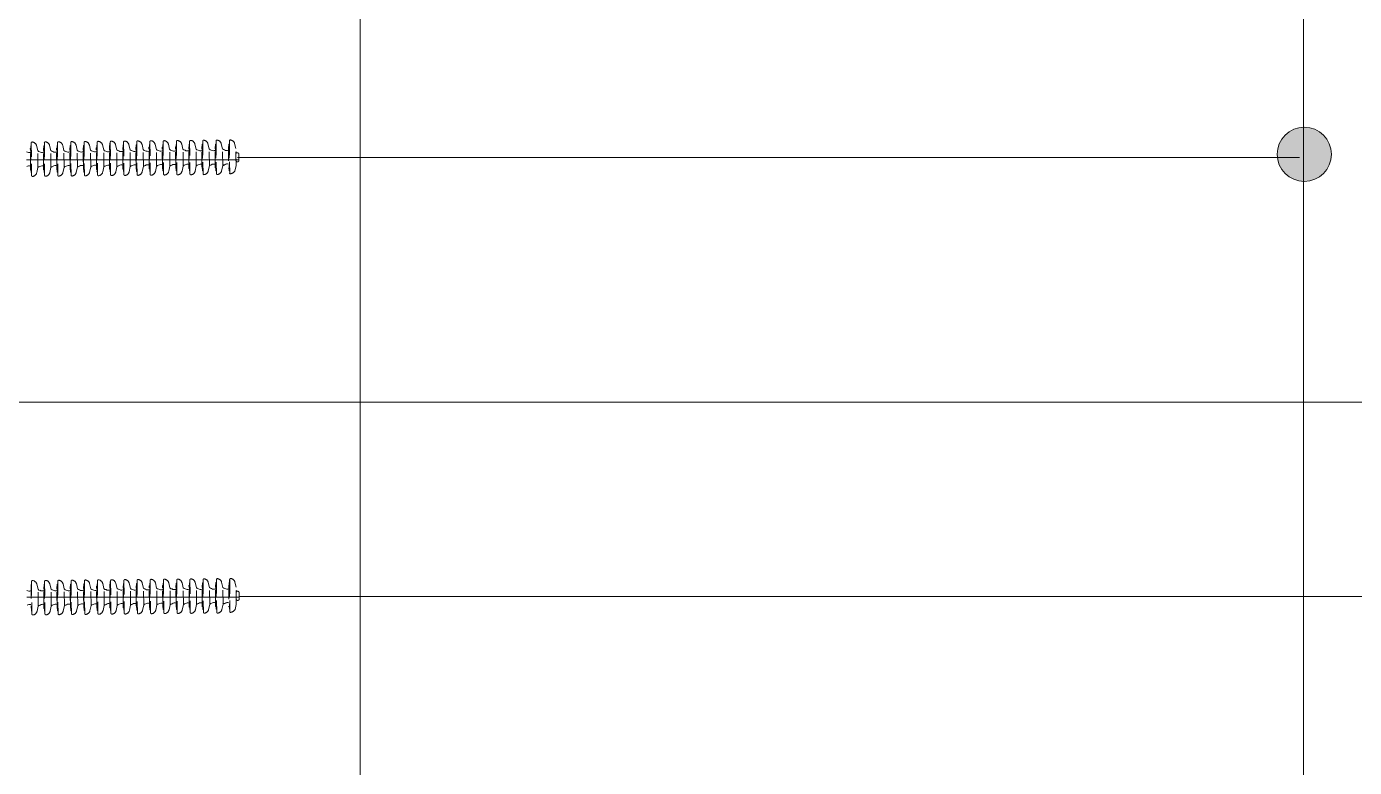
# Model space of a CAD drawing. Header units: inches. Extents: x 3989 to 4711, y 2881 to 3348.
# Drawn here: x 4536.28 to 4583.68, y 3085.01 to 3111.44 of the extents above; entities that cross this region are included whole.
import ezdxf

# ---------------------------------------------------------------- set-up
doc = ezdxf.new("R2010")
doc.units = ezdxf.units.IN
doc.header["$MEASUREMENT"] = 0
doc.linetypes.add('DASHED', pattern=[0.75, 0.5, -0.25])
doc.layers.add('COTAS', color=4, linetype='Continuous')
doc.layers.add('medidas', color=3, linetype='Continuous')

# ---------------------------------------------------------------- blocks, each defined once
blk = doc.blocks.new('*U13')
at = {"color": 0, "linetype": 'DASHED', "lineweight": 0}
for p, q in [((-210.155, -106.645), (-210.149, -106.033)), ((-210.105, -105.854), (-210.149, -106.033)), ((-209.917, -105.758), (-209.929, -106.918)), ((-209.918, -105.764), (-209.929, -106.924)), ((-209.901, -105.876), (-209.911, -106.813)), ((-209.885, -105.964), (-209.893, -106.725)), ((-209.68, -106.643), (-209.674, -106.038)), ((-209.63, -105.859), (-209.674, -106.038)), ((-209.442, -105.763), (-209.454, -106.923)), ((-209.435, -105.866), (-209.443, -105.865)), ((-209.426, -105.874), (-209.436, -106.811)), ((-209.418, -105.954), (-209.427, -105.954)), ((-209.417, -106.639), (-209.41, -106.034)), ((-209.205, -106.647), (-209.199, -106.042)), ((-209.155, -105.863), (-209.199, -106.042)), ((-208.967, -105.767), (-208.979, -106.927)), ((-208.96, -105.87), (-208.968, -105.87)), ((-208.951, -105.879), (-208.961, -106.816)), ((-208.943, -105.958), (-208.952, -105.958)), ((-208.941, -106.643), (-208.935, -106.038)), ((-208.736, -106.652), (-208.73, -106.047)), ((-208.687, -105.868), (-208.73, -106.047)), ((-208.499, -105.772), (-208.511, -106.932)), ((-208.491, -105.875), (-208.5, -105.875)), ((-208.483, -105.884), (-208.492, -106.821)), ((-208.475, -105.963), (-208.484, -105.963)), ((-208.473, -106.648), (-208.467, -106.043)), ((-208.268, -106.657), (-208.262, -106.052)), ((-208.218, -105.873), (-208.262, -106.052)), ((-208.031, -105.777), (-208.042, -106.937)), ((-208.023, -105.88), (-208.032, -105.88)), ((-208.015, -105.889), (-208.024, -106.826)), ((-208.007, -105.968), (-208.015, -105.968)), ((-208.005, -106.653), (-207.999, -106.048)), ((-207.793, -106.662), (-207.787, -106.057)), ((-207.743, -105.878), (-207.787, -106.057)), ((-207.556, -105.782), (-207.567, -106.942)), ((-207.548, -105.885), (-207.557, -105.885)), ((-207.539, -105.893), (-207.549, -106.83)), ((-207.532, -105.973), (-207.54, -105.973)), ((-207.53, -106.658), (-207.524, -106.053)), ((-207.318, -106.666), (-207.312, -106.061)), ((-207.268, -105.882), (-207.312, -106.061)), ((-207.08, -105.786), (-207.092, -106.946)), ((-207.073, -105.889), (-207.081, -105.889)), ((-207.064, -105.898), (-207.074, -106.835)), ((-207.056, -105.978), (-207.065, -105.977)), ((-207.055, -106.662), (-207.049, -106.057)), ((-206.85, -106.672), (-206.844, -106.066)), ((-206.8, -105.888), (-206.844, -106.066)), ((-206.612, -105.791), (-206.624, -106.951)), ((-206.605, -105.894), (-206.613, -105.894)), ((-206.596, -105.903), (-206.605, -106.84)), ((-206.588, -105.983), (-206.597, -105.983)), ((-206.586, -106.668), (-206.58, -106.062)), ((-206.381, -106.676), (-206.375, -106.071)), ((-206.332, -105.892), (-206.375, -106.071)), ((-206.144, -105.796), (-206.156, -106.956)), ((-206.144, -105.796), (-206.156, -106.956)), ((-206.136, -105.899), (-206.145, -105.899)), ((-206.128, -105.908), (-206.137, -106.845)), ((-206.128, -105.908), (-206.137, -106.845)), ((-206.118, -106.672), (-206.112, -106.067)), ((-205.906, -106.681), (-205.9, -106.076)), ((-205.857, -105.897), (-205.9, -106.076)), ((-205.669, -105.801), (-205.681, -106.96)), ((-205.669, -105.801), (-205.681, -106.96)), ((-205.66, -105.832), (-205.669, -105.832)), ((-205.653, -105.912), (-205.662, -106.849)), ((-205.652, -105.841), (-205.661, -106.778)), ((-205.643, -106.677), (-205.637, -106.072)), ((-205.438, -106.686), (-205.432, -106.081)), ((-205.388, -105.902), (-205.432, -106.081)), ((-205.2, -105.806), (-205.212, -106.966)), ((-205.193, -105.909), (-205.202, -105.908)), ((-205.184, -105.917), (-205.194, -106.854)), ((-205.177, -105.997), (-205.185, -105.997)), ((-205.175, -106.682), (-205.169, -106.077)), ((-204.97, -106.691), (-204.964, -106.086)), ((-204.92, -105.907), (-204.964, -106.086)), ((-204.732, -105.81), (-204.744, -106.97)), ((-204.725, -105.913), (-204.733, -105.913)), ((-204.716, -105.922), (-204.726, -106.859)), ((-204.708, -106.002), (-204.717, -106.002)), ((-204.707, -106.687), (-204.7, -106.082)), ((-204.495, -106.695), (-204.489, -106.09)), ((-204.445, -105.911), (-204.489, -106.09)), ((-204.257, -105.815), (-204.269, -106.975)), ((-204.249, -105.918), (-204.258, -105.918)), ((-204.241, -105.927), (-204.25, -106.864)), ((-204.233, -106.006), (-204.242, -106.006)), ((-204.231, -106.691), (-204.225, -106.086)), ((-204.019, -106.7), (-204.013, -106.095)), ((-203.97, -105.916), (-204.013, -106.095)), ((-203.782, -105.82), (-203.794, -106.98)), ((-203.774, -105.923), (-203.783, -105.923)), ((-203.766, -105.931), (-203.775, -106.868)), ((-203.758, -106.011), (-203.767, -106.011)), ((-203.756, -106.696), (-203.75, -106.091)), ((-203.551, -106.705), (-203.545, -106.1)), ((-203.501, -105.921), (-203.545, -106.1)), ((-203.314, -105.825), (-203.325, -106.985)), ((-203.306, -105.928), (-203.315, -105.928)), ((-203.298, -105.936), (-203.307, -106.873)), ((-203.29, -106.016), (-203.298, -106.016)), ((-203.288, -106.701), (-203.282, -106.096)), ((-203.083, -106.71), (-203.077, -106.105)), ((-203.033, -105.926), (-203.077, -106.105)), ((-202.845, -105.83), (-202.857, -106.989)), ((-202.838, -105.932), (-202.846, -105.932)), ((-202.829, -105.941), (-202.839, -106.878)), ((-202.821, -106.021), (-202.83, -106.021)), ((-202.82, -106.706), (-202.814, -106.101)), ((-210.254, -106.236), (-210.257, -106.459)), ((-210.151, -106.237), (-210.153, -106.46)), ((-209.888, -106.233), (-209.89, -106.457)), ((-209.412, -106.231), (-209.415, -106.455)), ((-208.937, -106.236), (-208.94, -106.459)), ((-208.469, -106.241), (-208.471, -106.464)), ((-208.001, -106.245), (-208.003, -106.469)), ((-207.526, -106.25), (-207.528, -106.474)), ((-207.051, -106.255), (-207.053, -106.478)), ((-206.582, -106.26), (-206.585, -106.483)), ((-206.114, -106.265), (-206.116, -106.488)), ((-205.639, -106.269), (-205.641, -106.493)), ((-205.171, -106.274), (-205.173, -106.498)), ((-204.702, -106.279), (-204.705, -106.503)), ((-204.227, -106.284), (-204.23, -106.507)), ((-203.752, -106.288), (-203.754, -106.512)), ((-203.284, -106.293), (-203.286, -106.517)), ((-202.816, -106.298), (-202.818, -106.522)), ((-210.115, -106.824), (-210.155, -106.645)), ((-209.92, -106.822), (-209.928, -106.822)), ((-209.901, -106.734), (-209.91, -106.734)), ((-209.64, -106.823), (-209.68, -106.643)), ((-209.444, -106.82), (-209.453, -106.82)), ((-209.426, -106.732), (-209.435, -106.732)), ((-209.165, -106.827), (-209.205, -106.647)), ((-208.969, -106.824), (-208.978, -106.824)), ((-208.951, -106.736), (-208.96, -106.736)), ((-208.696, -106.832), (-208.736, -106.652)), ((-208.501, -106.829), (-208.51, -106.829)), ((-208.483, -106.741), (-208.491, -106.741)), ((-208.228, -106.837), (-208.268, -106.657)), ((-208.033, -106.834), (-208.041, -106.834)), ((-208.015, -106.746), (-208.023, -106.746)), ((-207.753, -106.842), (-207.793, -106.662)), ((-207.558, -106.839), (-207.566, -106.839)), ((-207.539, -106.751), (-207.548, -106.751)), ((-207.278, -106.846), (-207.318, -106.666)), ((-207.082, -106.843), (-207.091, -106.843)), ((-207.064, -106.755), (-207.073, -106.755)), ((-206.81, -106.851), (-206.85, -106.672)), ((-206.614, -106.849), (-206.623, -106.848)), ((-206.596, -106.761), (-206.605, -106.76)), ((-206.341, -106.856), (-206.381, -106.676)), ((-206.146, -106.853), (-206.155, -106.853)), ((-206.128, -106.765), (-206.136, -106.765)), ((-205.866, -106.86), (-205.906, -106.681)), ((-205.671, -106.858), (-205.679, -106.858)), ((-205.653, -106.77), (-205.661, -106.77)), ((-205.398, -106.866), (-205.438, -106.686)), ((-205.203, -106.863), (-205.211, -106.863)), ((-205.184, -106.775), (-205.193, -106.775)), ((-204.93, -106.87), (-204.97, -106.691)), ((-204.734, -106.868), (-204.743, -106.868)), ((-204.716, -106.78), (-204.725, -106.78)), ((-204.455, -106.875), (-204.495, -106.695)), ((-204.259, -106.872), (-204.268, -106.872)), ((-204.241, -106.784), (-204.25, -106.784)), ((-203.979, -106.88), (-204.019, -106.7)), ((-203.784, -106.877), (-203.793, -106.877)), ((-203.766, -106.789), (-203.774, -106.789)), ((-203.511, -106.885), (-203.551, -106.705)), ((-203.316, -106.882), (-203.324, -106.882)), ((-203.298, -106.794), (-203.306, -106.794)), ((-203.043, -106.889), (-203.083, -106.71)), ((-202.848, -106.887), (-202.856, -106.887)), ((-202.829, -106.799), (-202.838, -106.799)), ((-210.166, -122.291), (-210.16, -121.679)), ((-210.116, -121.5), (-210.16, -121.679)), ((-209.928, -121.404), (-209.94, -122.564)), ((-209.929, -121.411), (-209.94, -122.571)), ((-209.912, -121.522), (-209.922, -122.459)), ((-209.896, -121.611), (-209.904, -122.371)), ((-209.691, -122.289), (-209.685, -121.684)), ((-209.641, -121.505), (-209.685, -121.684)), ((-209.453, -121.409), (-209.465, -122.569)), ((-209.446, -121.512), (-209.454, -121.512)), ((-209.437, -121.521), (-209.447, -122.458)), ((-209.429, -121.6), (-209.438, -121.6)), ((-209.428, -122.285), (-209.421, -121.68)), ((-209.216, -122.294), (-209.21, -121.689)), ((-209.166, -121.51), (-209.21, -121.689)), ((-208.978, -121.414), (-208.99, -122.573)), ((-208.971, -121.516), (-208.979, -121.516)), ((-208.962, -121.525), (-208.972, -122.462)), ((-208.954, -121.605), (-208.963, -121.605)), ((-208.952, -122.29), (-208.946, -121.685)), ((-208.747, -122.299), (-208.741, -121.694)), ((-208.698, -121.515), (-208.741, -121.694)), ((-208.51, -121.419), (-208.522, -122.578)), ((-208.502, -121.521), (-208.511, -121.521)), ((-208.494, -121.53), (-208.503, -122.467)), ((-208.486, -121.61), (-208.495, -121.61)), ((-208.484, -122.295), (-208.478, -121.69)), ((-208.279, -122.304), (-208.273, -121.698)), ((-208.229, -121.52), (-208.273, -121.698)), ((-208.042, -121.423), (-208.053, -122.583)), ((-208.034, -121.526), (-208.043, -121.526)), ((-208.025, -121.535), (-208.035, -122.472)), ((-208.018, -121.615), (-208.026, -121.615)), ((-208.016, -122.3), (-208.01, -121.694)), ((-207.804, -122.308), (-207.798, -121.703)), ((-207.754, -121.524), (-207.798, -121.703)), ((-207.567, -121.428), (-207.578, -122.588)), ((-207.559, -121.531), (-207.568, -121.531)), ((-207.55, -121.54), (-207.56, -122.477)), ((-207.543, -121.619), (-207.551, -121.619)), ((-207.541, -122.304), (-207.535, -121.699)), ((-207.329, -122.313), (-207.323, -121.708)), ((-207.279, -121.529), (-207.323, -121.708)), ((-207.091, -121.433), (-207.103, -122.593)), ((-207.084, -121.536), (-207.092, -121.535)), ((-207.075, -121.544), (-207.085, -122.481)), ((-207.067, -121.624), (-207.076, -121.624)), ((-207.066, -122.309), (-207.06, -121.704)), ((-206.861, -122.318), (-206.855, -121.713)), ((-206.811, -121.534), (-206.855, -121.713)), ((-206.623, -121.438), (-206.635, -122.598)), ((-206.616, -121.541), (-206.624, -121.541)), ((-206.607, -121.549), (-206.616, -122.486)), ((-206.599, -121.629), (-206.608, -121.629)), ((-206.597, -122.314), (-206.591, -121.709)), ((-206.392, -122.323), (-206.386, -121.718)), ((-206.343, -121.539), (-206.386, -121.718)), ((-206.155, -121.442), (-206.167, -122.602)), ((-206.155, -121.442), (-206.167, -122.602)), ((-206.147, -121.545), (-206.156, -121.545)), ((-206.139, -121.554), (-206.148, -122.491)), ((-206.139, -121.554), (-206.148, -122.491)), ((-206.129, -122.319), (-206.123, -121.714)), ((-205.917, -122.327), (-205.911, -121.722)), ((-205.867, -121.543), (-205.911, -121.722)), ((-205.68, -121.447), (-205.691, -122.607)), ((-205.68, -121.447), (-205.691, -122.607)), ((-205.671, -121.479), (-205.68, -121.479)), ((-205.664, -121.559), (-205.673, -122.496)), ((-205.663, -121.487), (-205.672, -122.424)), ((-205.654, -122.323), (-205.648, -121.718)), ((-205.449, -122.332), (-205.443, -121.727)), ((-205.399, -121.548), (-205.443, -121.727)), ((-205.211, -121.452), (-205.223, -122.612)), ((-205.204, -121.555), (-205.213, -121.555)), ((-205.195, -121.564), (-205.205, -122.501)), ((-205.187, -121.643), (-205.196, -121.643)), ((-205.186, -122.328), (-205.18, -121.723)), ((-204.981, -122.337), (-204.975, -121.732)), ((-204.931, -121.553), (-204.975, -121.732)), ((-204.743, -121.457), (-204.755, -122.617)), ((-204.736, -121.56), (-204.744, -121.56)), ((-204.727, -121.568), (-204.737, -122.505)), ((-204.719, -121.648), (-204.728, -121.648)), ((-204.718, -122.333), (-204.711, -121.728)), ((-204.506, -122.342), (-204.499, -121.737)), ((-204.456, -121.558), (-204.499, -121.737)), ((-204.268, -121.462), (-204.28, -122.622)), ((-204.26, -121.565), (-204.269, -121.564)), ((-204.252, -121.573), (-204.261, -122.51)), ((-204.244, -121.653), (-204.253, -121.653)), ((-204.242, -122.338), (-204.236, -121.733)), ((-204.03, -122.346), (-204.024, -121.741)), ((-203.981, -121.562), (-204.024, -121.741)), ((-203.793, -121.466), (-203.805, -122.626)), ((-203.785, -121.569), (-203.794, -121.569)), ((-203.777, -121.578), (-203.786, -122.515)), ((-203.769, -121.657), (-203.778, -121.657)), ((-203.767, -122.342), (-203.761, -121.737)), ((-203.562, -122.351), (-203.556, -121.746)), ((-203.512, -121.567), (-203.556, -121.746)), ((-203.325, -121.471), (-203.336, -122.631)), ((-203.317, -121.574), (-203.326, -121.574)), ((-203.309, -121.583), (-203.318, -122.52)), ((-203.301, -121.662), (-203.309, -121.662)), ((-203.299, -122.347), (-203.293, -121.742)), ((-203.094, -122.356), (-203.088, -121.751)), ((-203.044, -121.572), (-203.088, -121.751)), ((-202.856, -121.476), (-202.868, -122.636)), ((-202.849, -121.579), (-202.857, -121.579)), ((-202.84, -121.588), (-202.85, -122.525)), ((-210.265, -121.882), (-210.268, -122.106)), ((-210.162, -121.883), (-210.164, -122.107)), ((-209.899, -121.879), (-209.901, -122.103)), ((-209.423, -121.878), (-209.426, -122.101)), ((-208.948, -121.882), (-208.951, -122.106)), ((-208.48, -121.887), (-208.482, -122.111)), ((-208.012, -121.892), (-208.014, -122.115)), ((-207.537, -121.897), (-207.539, -122.12)), ((-207.062, -121.901), (-207.064, -122.125)), ((-206.593, -121.906), (-206.596, -122.13)), ((-206.125, -121.911), (-206.127, -122.135)), ((-205.65, -121.915), (-205.652, -122.139)), ((-205.182, -121.921), (-205.184, -122.144)), ((-204.713, -121.925), (-204.716, -122.149)), ((-204.238, -121.93), (-204.241, -122.154)), ((-203.763, -121.935), (-203.765, -122.158)), ((-203.295, -121.94), (-203.297, -122.163)), ((-210.126, -122.471), (-210.166, -122.291)), ((-209.931, -122.468), (-209.939, -122.468)), ((-209.912, -122.38), (-209.921, -122.38)), ((-209.651, -122.469), (-209.691, -122.289)), ((-209.455, -122.466), (-209.464, -122.466)), ((-209.437, -122.378), (-209.446, -122.378)), ((-209.176, -122.473), (-209.216, -122.294)), ((-208.98, -122.471), (-208.989, -122.471)), ((-208.962, -122.383), (-208.971, -122.383)), ((-208.707, -122.479), (-208.747, -122.299)), ((-208.512, -122.476), (-208.521, -122.476)), ((-208.494, -122.388), (-208.502, -122.388)), ((-208.239, -122.483), (-208.279, -122.304)), ((-208.044, -122.481), (-208.052, -122.48)), ((-208.026, -122.393), (-208.034, -122.392)), ((-207.764, -122.488), (-207.804, -122.308)), ((-207.569, -122.485), (-207.577, -122.485)), ((-207.55, -122.397), (-207.559, -122.397)), ((-207.289, -122.493), (-207.329, -122.313)), ((-207.093, -122.49), (-207.102, -122.49)), ((-207.075, -122.402), (-207.084, -122.402)), ((-206.821, -122.498), (-206.861, -122.318)), ((-206.625, -122.495), (-206.634, -122.495)), ((-206.607, -122.407), (-206.616, -122.407)), ((-206.352, -122.502), (-206.392, -122.323)), ((-206.157, -122.5), (-206.166, -122.5)), ((-206.139, -122.412), (-206.147, -122.412)), ((-205.877, -122.507), (-205.917, -122.327)), ((-205.682, -122.504), (-205.69, -122.504)), ((-205.664, -122.416), (-205.672, -122.416)), ((-205.409, -122.512), (-205.449, -122.332)), ((-205.214, -122.509), (-205.222, -122.509)), ((-205.195, -122.421), (-205.204, -122.421)), ((-204.941, -122.517), (-204.981, -122.337)), ((-204.745, -122.514), (-204.754, -122.514)), ((-204.727, -122.426), (-204.736, -122.426)), ((-204.466, -122.522), (-204.506, -122.342)), ((-204.27, -122.519), (-204.279, -122.519)), ((-204.252, -122.431), (-204.261, -122.431)), ((-203.99, -122.526), (-204.03, -122.346)), ((-203.795, -122.523), (-203.804, -122.523)), ((-203.777, -122.435), (-203.785, -122.435)), ((-203.522, -122.531), (-203.562, -122.351)), ((-203.327, -122.528), (-203.335, -122.528)), ((-203.309, -122.44), (-203.317, -122.44)), ((-203.054, -122.536), (-203.094, -122.356)), ((-202.859, -122.533), (-202.867, -122.533)), ((-202.84, -122.445), (-202.849, -122.445))]:
    blk.add_line(p, q, dxfattribs=at)
at = {"color": 0, "lineweight": 0}
for p, q in [((-209.41, -105.963), (-209.41, -106.034)), ((-208.935, -105.967), (-208.935, -106.038)), ((-208.466, -105.972), (-208.467, -106.043)), ((-207.998, -105.977), (-207.999, -106.048)), ((-207.523, -105.982), (-207.524, -106.053)), ((-207.048, -105.986), (-207.049, -106.057)), ((-206.58, -105.991), (-206.58, -106.062)), ((-206.111, -105.996), (-206.112, -106.067)), ((-205.636, -106.001), (-205.637, -106.072)), ((-205.635, -105.929), (-205.636, -106.001)), ((-205.168, -106.006), (-205.169, -106.077)), ((-204.7, -106.01), (-204.7, -106.082)), ((-204.225, -106.015), (-204.225, -106.086)), ((-203.749, -106.02), (-203.75, -106.091)), ((-203.281, -106.025), (-203.282, -106.096)), ((-202.813, -106.03), (-202.814, -106.101)), ((-209.826, -106.576), (-209.677, -106.655)), ((-209.417, -106.639), (-209.417, -106.723)), ((-208.941, -106.643), (-208.942, -106.728)), ((-208.473, -106.648), (-208.474, -106.733)), ((-208.005, -106.653), (-208.006, -106.738)), ((-207.53, -106.658), (-207.531, -106.742)), ((-207.055, -106.662), (-207.056, -106.747)), ((-206.586, -106.668), (-206.587, -106.752)), ((-206.118, -106.672), (-206.119, -106.757)), ((-205.643, -106.677), (-205.644, -106.761)), ((-205.175, -106.682), (-205.176, -106.766)), ((-204.707, -106.687), (-204.707, -106.771)), ((-204.231, -106.691), (-204.232, -106.776)), ((-203.756, -106.696), (-203.757, -106.78)), ((-203.288, -106.701), (-203.289, -106.785)), ((-202.82, -106.706), (-202.821, -106.79)), ((-209.421, -121.609), (-209.421, -121.68)), ((-208.946, -121.613), (-208.946, -121.685)), ((-208.477, -121.619), (-208.478, -121.69)), ((-208.009, -121.623), (-208.01, -121.694)), ((-207.534, -121.628), (-207.535, -121.699)), ((-207.059, -121.633), (-207.06, -121.704)), ((-206.591, -121.638), (-206.591, -121.709)), ((-206.122, -121.642), (-206.123, -121.714)), ((-205.647, -121.647), (-205.648, -121.718)), ((-205.646, -121.576), (-205.647, -121.647)), ((-205.179, -121.652), (-205.18, -121.723)), ((-204.711, -121.657), (-204.711, -121.728)), ((-204.236, -121.662), (-204.236, -121.733)), ((-203.76, -121.666), (-203.761, -121.737)), ((-203.292, -121.671), (-203.293, -121.742)), ((-209.837, -122.223), (-209.688, -122.302)), ((-209.428, -122.285), (-209.428, -122.37)), ((-208.952, -122.29), (-208.953, -122.374)), ((-208.484, -122.295), (-208.485, -122.379)), ((-208.016, -122.3), (-208.017, -122.384)), ((-207.541, -122.304), (-207.542, -122.389)), ((-207.066, -122.309), (-207.067, -122.393)), ((-206.597, -122.314), (-206.598, -122.398)), ((-206.129, -122.319), (-206.13, -122.403)), ((-205.654, -122.323), (-205.655, -122.408)), ((-205.186, -122.328), (-205.187, -122.413)), ((-204.718, -122.333), (-204.718, -122.417)), ((-204.242, -122.338), (-204.243, -122.422)), ((-203.767, -122.342), (-203.768, -122.427)), ((-203.299, -122.347), (-203.3, -122.432))]:
    blk.add_line(p, q, dxfattribs=at)
for points in [[(-210.171, -106.188), (-210.15, -106.149)], [(-210.182, -121.835), (-210.161, -121.796)]]:
    blk.add_lwpolyline(points, dxfattribs=at)
at = {"color": 0, "linetype": 'DASHED', "lineweight": 0}
for centre, radius, start, end in [((-209.937, -105.895), 0.173, 96.1367, 166.2887), ((-209.952, -105.757), 0.0346, 359.4188, 96.1367), ((-209.91, -105.875), 0.00864, 359.4188, 89.4188), ((-209.894, -105.964), 0.00864, 359.4188, 89.4188), ((-209.462, -105.9), 0.173, 96.1367, 166.2887), ((-209.477, -105.762), 0.0346, 359.4188, 96.1367), ((-209.435, -105.874), 0.00864, 359.4188, 89.4188), ((-209.418, -105.963), 0.00864, 359.4188, 89.4188), ((-208.987, -105.904), 0.173, 96.1367, 166.2887), ((-209.002, -105.767), 0.0346, 359.4188, 96.1367), ((-208.96, -105.879), 0.00864, 359.4188, 89.4188), ((-208.943, -105.967), 0.00864, 359.4188, 89.4188), ((-208.519, -105.909), 0.173, 96.1367, 166.2887), ((-208.534, -105.772), 0.0346, 359.4188, 96.1367), ((-208.491, -105.884), 0.00864, 359.4188, 89.4188), ((-208.475, -105.972), 0.00864, 359.4188, 89.4188), ((-208.05, -105.914), 0.173, 96.1367, 166.2887), ((-208.065, -105.777), 0.0346, 359.4188, 96.1367), ((-208.023, -105.888), 0.00864, 359.4188, 89.4188), ((-208.007, -105.977), 0.00864, 359.4188, 89.4188), ((-207.575, -105.919), 0.173, 96.1367, 166.2887), ((-207.59, -105.781), 0.0346, 359.4188, 96.1367), ((-207.548, -105.893), 0.00864, 359.4188, 89.4188), ((-207.532, -105.982), 0.00864, 359.4188, 89.4188), ((-207.1, -105.923), 0.173, 96.1367, 166.2887), ((-207.115, -105.786), 0.0346, 359.4188, 96.1367), ((-207.073, -105.898), 0.00864, 359.4188, 89.4188), ((-207.056, -105.986), 0.00864, 359.4188, 89.4188), ((-206.632, -105.929), 0.173, 96.1367, 166.2887), ((-206.647, -105.791), 0.0346, 359.4188, 96.1367), ((-206.605, -105.903), 0.00864, 359.4188, 89.4188), ((-206.588, -105.991), 0.00864, 359.4188, 89.4188), ((-206.164, -105.933), 0.173, 96.1367, 166.2887), ((-206.178, -105.796), 0.0346, 359.4188, 96.1367), ((-206.136, -105.908), 0.00864, 359.4188, 89.4188), ((-206.12, -105.996), 0.00864, 359.4188, 89.4188), ((-205.689, -105.938), 0.173, 96.1367, 166.2887), ((-205.703, -105.8), 0.0346, 359.4188, 96.1367), ((-205.661, -105.841), 0.00864, 359.4188, 89.4188), ((-205.644, -105.929), 0.00864, 359.4188, 89.4188), ((-205.22, -105.943), 0.173, 96.1367, 166.2887), ((-205.235, -105.805), 0.0346, 359.4188, 96.1367), ((-205.193, -105.917), 0.00864, 359.4188, 89.4188), ((-205.177, -106.006), 0.00864, 359.4188, 89.4188), ((-204.752, -105.948), 0.173, 96.1367, 166.2887), ((-204.767, -105.81), 0.0346, 359.4188, 96.1367), ((-204.725, -105.922), 0.00864, 359.4188, 89.4188), ((-204.708, -106.01), 0.00864, 359.4188, 89.4188), ((-204.277, -105.952), 0.173, 96.1367, 166.2887), ((-204.292, -105.815), 0.0346, 359.4188, 96.1367), ((-204.25, -105.927), 0.00864, 359.4188, 89.4188), ((-204.233, -106.015), 0.00864, 359.4188, 89.4188), ((-203.802, -105.957), 0.173, 96.1367, 166.2887), ((-203.817, -105.819), 0.0346, 359.4188, 96.1367), ((-203.774, -105.931), 0.00864, 359.4188, 89.4188), ((-203.758, -106.02), 0.00864, 359.4188, 89.4188), ((-203.333, -105.962), 0.173, 96.1367, 166.2887), ((-203.348, -105.824), 0.0346, 359.4188, 96.1367), ((-203.306, -105.936), 0.00864, 359.4188, 89.4188), ((-203.29, -106.025), 0.00864, 359.4188, 89.4188), ((-202.865, -105.967), 0.173, 96.1367, 166.2887), ((-202.88, -105.829), 0.0346, 359.4188, 96.1367), ((-202.838, -105.941), 0.00864, 359.4188, 89.4188), ((-202.822, -106.029), 0.00864, 359.4188, 89.4188), ((-210.205, -106.453), 0.0522, 172.1235, 6.7141), ((-210.203, -106.23), 0.0522, 352.1235, 186.7141), ((-209.933, -106.719), 0.21, 210.153, 260.354), ((-209.95, -106.897), 0.0346, 237.726, 334.4439), ((-209.92, -106.813), 0.00864, 269.4188, 359.4188), ((-209.901, -106.725), 0.00864, 269.4188, 359.4188), ((-209.471, -106.785), 0.173, 192.5488, 262.7008), ((-209.489, -106.922), 0.0346, 262.7008, 359.4188), ((-209.444, -106.811), 0.00864, 269.4188, 359.4188), ((-209.426, -106.723), 0.00864, 269.4188, 359.4188), ((-208.996, -106.789), 0.173, 192.5488, 262.7008), ((-209.014, -106.927), 0.0346, 262.7008, 359.4188), ((-208.969, -106.816), 0.00864, 269.4188, 359.4188), ((-208.951, -106.728), 0.00864, 269.4188, 359.4188), ((-208.528, -106.795), 0.173, 192.5488, 262.7008), ((-208.545, -106.932), 0.0346, 262.7008, 359.4188), ((-208.501, -106.821), 0.00864, 269.4188, 359.4188), ((-208.483, -106.733), 0.00864, 269.4188, 359.4188), ((-208.059, -106.799), 0.173, 192.5488, 262.7008), ((-208.077, -106.936), 0.0346, 262.7008, 359.4188), ((-208.033, -106.826), 0.00864, 269.4188, 359.4188), ((-208.014, -106.737), 0.00864, 269.4188, 359.4188), ((-207.584, -106.804), 0.173, 192.5488, 262.7008), ((-207.602, -106.941), 0.0346, 262.7008, 359.4188), ((-207.558, -106.83), 0.00864, 269.4188, 359.4188), ((-207.539, -106.742), 0.00864, 269.4188, 359.4188), ((-207.109, -106.809), 0.173, 192.5488, 262.7008), ((-207.127, -106.946), 0.0346, 262.7008, 359.4188), ((-207.082, -106.835), 0.00864, 269.4188, 359.4188), ((-207.064, -106.747), 0.00864, 269.4188, 359.4188), ((-206.641, -106.814), 0.173, 192.5488, 262.7008), ((-206.658, -106.951), 0.0346, 262.7008, 359.4188), ((-206.614, -106.84), 0.00864, 269.4188, 359.4188), ((-206.596, -106.752), 0.00864, 269.4188, 359.4188), ((-206.173, -106.818), 0.173, 192.5488, 262.7008), ((-206.19, -106.956), 0.0346, 262.7008, 359.4188), ((-206.146, -106.845), 0.00864, 269.4188, 359.4188), ((-206.128, -106.757), 0.00864, 269.4188, 359.4188), ((-205.698, -106.823), 0.173, 192.5488, 262.7008), ((-205.715, -106.96), 0.0346, 262.7008, 359.4188), ((-205.671, -106.849), 0.00864, 269.4188, 359.4188), ((-205.653, -106.761), 0.00864, 269.4188, 359.4188), ((-205.229, -106.828), 0.173, 192.5488, 262.7008), ((-205.247, -106.965), 0.0346, 262.7008, 359.4188), ((-205.202, -106.854), 0.00864, 269.4188, 359.4188), ((-205.184, -106.766), 0.00864, 269.4188, 359.4188), ((-204.761, -106.833), 0.173, 192.5488, 262.7008), ((-204.779, -106.97), 0.0346, 262.7008, 359.4188), ((-204.734, -106.859), 0.00864, 269.4188, 359.4188), ((-204.716, -106.771), 0.00864, 269.4188, 359.4188), ((-204.286, -106.838), 0.173, 192.5488, 262.7008), ((-204.303, -106.975), 0.0346, 262.7008, 359.4188), ((-204.259, -106.864), 0.00864, 269.4188, 359.4188), ((-204.241, -106.776), 0.00864, 269.4188, 359.4188), ((-203.811, -106.842), 0.173, 192.5488, 262.7008), ((-203.828, -106.979), 0.0346, 262.7008, 359.4188), ((-203.784, -106.868), 0.00864, 269.4188, 359.4188), ((-203.766, -106.78), 0.00864, 269.4188, 359.4188), ((-203.342, -106.847), 0.173, 192.5488, 262.7008), ((-203.36, -106.984), 0.0346, 262.7008, 359.4188), ((-203.316, -106.873), 0.00864, 269.4188, 359.4188), ((-203.298, -106.785), 0.00864, 269.4188, 359.4188), ((-202.874, -106.852), 0.173, 192.5488, 262.7008), ((-202.892, -106.989), 0.0346, 262.7008, 359.4188), ((-202.847, -106.878), 0.00864, 269.4188, 359.4188), ((-202.829, -106.79), 0.00864, 269.4188, 359.4188), ((-209.948, -121.541), 0.173, 96.1367, 166.2887), ((-209.963, -121.404), 0.0346, 359.4188, 96.1367), ((-209.921, -121.521), 0.00864, 359.4188, 89.4188), ((-209.905, -121.611), 0.00864, 359.4188, 89.4188), ((-209.473, -121.546), 0.173, 96.1367, 166.2887), ((-209.488, -121.409), 0.0346, 359.4188, 96.1367), ((-209.446, -121.521), 0.00864, 359.4188, 89.4188), ((-209.429, -121.609), 0.00864, 359.4188, 89.4188), ((-208.998, -121.551), 0.173, 96.1367, 166.2887), ((-209.013, -121.413), 0.0346, 359.4188, 96.1367), ((-208.971, -121.525), 0.00864, 359.4188, 89.4188), ((-208.954, -121.613), 0.00864, 359.4188, 89.4188), ((-208.53, -121.556), 0.173, 96.1367, 166.2887), ((-208.544, -121.418), 0.0346, 359.4188, 96.1367), ((-208.502, -121.53), 0.00864, 359.4188, 89.4188), ((-208.486, -121.618), 0.00864, 359.4188, 89.4188), ((-208.061, -121.561), 0.173, 96.1367, 166.2887), ((-208.076, -121.423), 0.0346, 359.4188, 96.1367), ((-208.034, -121.535), 0.00864, 359.4188, 89.4188), ((-208.018, -121.623), 0.00864, 359.4188, 89.4188), ((-207.586, -121.565), 0.173, 96.1367, 166.2887), ((-207.601, -121.428), 0.0346, 359.4188, 96.1367), ((-207.559, -121.54), 0.00864, 359.4188, 89.4188), ((-207.543, -121.628), 0.00864, 359.4188, 89.4188), ((-207.111, -121.57), 0.173, 96.1367, 166.2887), ((-207.126, -121.432), 0.0346, 359.4188, 96.1367), ((-207.084, -121.544), 0.00864, 359.4188, 89.4188), ((-207.067, -121.633), 0.00864, 359.4188, 89.4188), ((-206.643, -121.575), 0.173, 96.1367, 166.2887), ((-206.658, -121.437), 0.0346, 359.4188, 96.1367), ((-206.616, -121.549), 0.00864, 359.4188, 89.4188), ((-206.599, -121.638), 0.00864, 359.4188, 89.4188), ((-206.175, -121.58), 0.173, 96.1367, 166.2887), ((-206.189, -121.442), 0.0346, 359.4188, 96.1367), ((-206.147, -121.554), 0.00864, 359.4188, 89.4188), ((-206.131, -121.642), 0.00864, 359.4188, 89.4188), ((-205.7, -121.584), 0.173, 96.1367, 166.2887), ((-205.714, -121.447), 0.0346, 359.4188, 96.1367), ((-205.671, -121.487), 0.00864, 359.4188, 89.4188), ((-205.655, -121.576), 0.00864, 359.4188, 89.4188), ((-205.231, -121.589), 0.173, 96.1367, 166.2887), ((-205.246, -121.452), 0.0346, 359.4188, 96.1367), ((-205.204, -121.564), 0.00864, 359.4188, 89.4188), ((-205.188, -121.652), 0.00864, 359.4188, 89.4188), ((-204.763, -121.594), 0.173, 96.1367, 166.2887), ((-204.778, -121.456), 0.0346, 359.4188, 96.1367), ((-204.736, -121.568), 0.00864, 359.4188, 89.4188), ((-204.719, -121.657), 0.00864, 359.4188, 89.4188), ((-204.288, -121.599), 0.173, 96.1367, 166.2887), ((-204.303, -121.461), 0.0346, 359.4188, 96.1367), ((-204.261, -121.573), 0.00864, 359.4188, 89.4188), ((-204.244, -121.662), 0.00864, 359.4188, 89.4188), ((-203.813, -121.603), 0.173, 96.1367, 166.2887), ((-203.828, -121.466), 0.0346, 359.4188, 96.1367), ((-203.785, -121.578), 0.00864, 359.4188, 89.4188), ((-203.769, -121.666), 0.00864, 359.4188, 89.4188), ((-203.344, -121.608), 0.173, 96.1367, 166.2887), ((-203.359, -121.471), 0.0346, 359.4188, 96.1367), ((-203.317, -121.583), 0.00864, 359.4188, 89.4188), ((-203.301, -121.671), 0.00864, 359.4188, 89.4188), ((-202.876, -121.613), 0.173, 96.1367, 166.2887), ((-202.891, -121.476), 0.0346, 359.4188, 96.1367), ((-202.849, -121.587), 0.00864, 359.4188, 89.4188), ((-210.216, -122.1), 0.0522, 172.1235, 6.7141), ((-210.214, -121.876), 0.0522, 352.1235, 186.7141), ((-209.944, -122.365), 0.21, 210.153, 260.354), ((-209.961, -122.543), 0.0346, 237.726, 334.4439), ((-209.93, -122.459), 0.00864, 269.4188, 359.4188), ((-209.912, -122.371), 0.00864, 269.4188, 359.4188), ((-209.482, -122.431), 0.173, 192.5488, 262.7008), ((-209.5, -122.569), 0.0346, 262.7008, 359.4188), ((-209.455, -122.458), 0.00864, 269.4188, 359.4188), ((-209.437, -122.37), 0.00864, 269.4188, 359.4188), ((-209.007, -122.436), 0.173, 192.5488, 262.7008), ((-209.024, -122.573), 0.0346, 262.7008, 359.4188), ((-208.98, -122.462), 0.00864, 269.4188, 359.4188), ((-208.962, -122.374), 0.00864, 269.4188, 359.4188), ((-208.539, -122.441), 0.173, 192.5488, 262.7008), ((-208.556, -122.578), 0.0346, 262.7008, 359.4188), ((-208.512, -122.467), 0.00864, 269.4188, 359.4188), ((-208.494, -122.379), 0.00864, 269.4188, 359.4188), ((-208.07, -122.446), 0.173, 192.5488, 262.7008), ((-208.088, -122.583), 0.0346, 262.7008, 359.4188), ((-208.044, -122.472), 0.00864, 269.4188, 359.4188), ((-208.025, -122.384), 0.00864, 269.4188, 359.4188), ((-207.595, -122.451), 0.173, 192.5488, 262.7008), ((-207.613, -122.588), 0.0346, 262.7008, 359.4188), ((-207.569, -122.477), 0.00864, 269.4188, 359.4188), ((-207.55, -122.389), 0.00864, 269.4188, 359.4188), ((-207.12, -122.455), 0.173, 192.5488, 262.7008), ((-207.138, -122.592), 0.0346, 262.7008, 359.4188), ((-207.093, -122.481), 0.00864, 269.4188, 359.4188), ((-207.075, -122.393), 0.00864, 269.4188, 359.4188), ((-206.652, -122.46), 0.173, 192.5488, 262.7008), ((-206.669, -122.597), 0.0346, 262.7008, 359.4188), ((-206.625, -122.486), 0.00864, 269.4188, 359.4188), ((-206.607, -122.398), 0.00864, 269.4188, 359.4188), ((-206.184, -122.465), 0.173, 192.5488, 262.7008), ((-206.201, -122.602), 0.0346, 262.7008, 359.4188), ((-206.157, -122.491), 0.00864, 269.4188, 359.4188), ((-206.139, -122.403), 0.00864, 269.4188, 359.4188), ((-205.708, -122.469), 0.173, 192.5488, 262.7008), ((-205.726, -122.606), 0.0346, 262.7008, 359.4188), ((-205.682, -122.496), 0.00864, 269.4188, 359.4188), ((-205.664, -122.407), 0.00864, 269.4188, 359.4188), ((-205.24, -122.474), 0.173, 192.5488, 262.7008), ((-205.258, -122.612), 0.0346, 262.7008, 359.4188), ((-205.213, -122.501), 0.00864, 269.4188, 359.4188), ((-205.195, -122.413), 0.00864, 269.4188, 359.4188), ((-204.772, -122.479), 0.173, 192.5488, 262.7008), ((-204.79, -122.616), 0.0346, 262.7008, 359.4188), ((-204.745, -122.505), 0.00864, 269.4188, 359.4188), ((-204.727, -122.417), 0.00864, 269.4188, 359.4188), ((-204.297, -122.484), 0.173, 192.5488, 262.7008), ((-204.314, -122.621), 0.0346, 262.7008, 359.4188), ((-204.27, -122.51), 0.00864, 269.4188, 359.4188), ((-204.252, -122.422), 0.00864, 269.4188, 359.4188), ((-203.822, -122.488), 0.173, 192.5488, 262.7008), ((-203.839, -122.626), 0.0346, 262.7008, 359.4188), ((-203.795, -122.515), 0.00864, 269.4188, 359.4188), ((-203.777, -122.427), 0.00864, 269.4188, 359.4188), ((-203.353, -122.494), 0.173, 192.5488, 262.7008), ((-203.371, -122.631), 0.0346, 262.7008, 359.4188), ((-203.327, -122.52), 0.00864, 269.4188, 359.4188), ((-203.308, -122.432), 0.00864, 269.4188, 359.4188), ((-202.885, -122.498), 0.173, 192.5488, 262.7008), ((-202.903, -122.635), 0.0346, 262.7008, 359.4188), ((-202.858, -122.524), 0.00864, 269.4188, 359.4188)]:
    blk.add_arc(centre, radius, start, end, dxfattribs=at)
at = {"color": 0, "lineweight": 0}
for centre, radius, start, end in [((-209.83, -105.948), 0.154, 248.4501, 302.5401), ((-209.751, -105.982), 0.0951, 272.6444, 324.4611), ((-209.355, -105.952), 0.154, 248.4501, 302.5401), ((-209.276, -105.987), 0.0951, 272.6444, 324.4611), ((-208.886, -105.957), 0.154, 251.1672, 302.5401), ((-208.808, -105.992), 0.0951, 272.6444, 324.4611), ((-208.418, -105.962), 0.154, 251.1672, 302.5401), ((-208.339, -105.997), 0.0951, 272.6444, 324.4611), ((-207.943, -105.967), 0.154, 248.4501, 302.5401), ((-207.864, -106.002), 0.0951, 272.6444, 324.4611), ((-207.468, -105.971), 0.154, 248.4501, 302.5401), ((-207.389, -106.006), 0.0951, 272.6444, 324.4611), ((-206.999, -105.976), 0.154, 251.1672, 302.5401), ((-206.921, -106.011), 0.0951, 272.6444, 324.4611), ((-206.531, -105.981), 0.154, 251.1672, 302.5401), ((-206.453, -106.016), 0.0951, 272.6444, 324.4611), ((-206.056, -105.985), 0.154, 251.1672, 302.5401), ((-205.978, -106.02), 0.0951, 272.6444, 324.4611), ((-205.588, -105.991), 0.154, 251.1672, 302.5401), ((-205.509, -106.025), 0.0951, 272.6444, 324.4611), ((-205.12, -105.995), 0.154, 251.1672, 302.5401), ((-205.041, -106.03), 0.0951, 272.6444, 324.4611), ((-204.644, -106), 0.154, 248.4501, 302.5401), ((-204.566, -106.035), 0.0951, 272.6444, 324.4611), ((-204.169, -106.005), 0.154, 248.4501, 302.5401), ((-204.091, -106.04), 0.0951, 272.6444, 324.4611), ((-203.701, -106.01), 0.154, 251.1672, 302.5401), ((-203.623, -106.045), 0.0951, 272.6444, 324.4611), ((-203.233, -106.014), 0.154, 251.1672, 302.5401), ((-203.154, -106.049), 0.0951, 272.6444, 324.4611), ((-202.765, -106.019), 0.154, 251.1672, 302.5401), ((-209.838, -106.73), 0.154, 56.2975, 110.3874), ((-209.758, -106.697), 0.0951, 34.3765, 86.1931), ((-209.362, -106.735), 0.154, 56.2975, 110.3874), ((-209.283, -106.701), 0.0951, 34.3765, 86.1931), ((-208.894, -106.739), 0.154, 56.2975, 107.6703), ((-208.815, -106.706), 0.0951, 34.3765, 86.1931), ((-208.426, -106.744), 0.154, 56.2975, 107.6703), ((-208.347, -106.711), 0.0951, 34.3765, 86.1931), ((-207.951, -106.749), 0.154, 56.2975, 110.3874), ((-207.872, -106.716), 0.0951, 34.3765, 86.1931), ((-207.476, -106.754), 0.154, 56.2975, 110.3874), ((-207.396, -106.72), 0.0951, 34.3765, 86.1931), ((-207.007, -106.759), 0.154, 56.2975, 107.6703), ((-206.928, -106.725), 0.0951, 34.3765, 86.1931), ((-206.539, -106.763), 0.154, 56.2975, 107.6703), ((-206.46, -106.73), 0.0951, 34.3765, 86.1931), ((-206.064, -106.768), 0.154, 56.2975, 110.3874), ((-205.596, -106.773), 0.154, 56.2975, 107.6703), ((-205.128, -106.778), 0.154, 56.2975, 107.6703), ((-204.652, -106.782), 0.154, 56.2975, 110.3874), ((-204.177, -106.787), 0.154, 56.2975, 110.3874), ((-203.709, -106.792), 0.154, 56.2975, 107.6703), ((-205.985, -106.735), 0.0951, 34.3765, 86.1931), ((-205.517, -106.74), 0.0951, 34.3765, 86.1931), ((-205.048, -106.744), 0.0951, 34.3765, 86.1931), ((-204.573, -106.749), 0.0951, 34.3765, 86.1931), ((-204.098, -106.754), 0.0951, 34.3765, 86.1931), ((-203.63, -106.759), 0.0951, 34.3765, 86.1931), ((-203.241, -106.797), 0.154, 56.2975, 107.6703), ((-203.162, -106.763), 0.0951, 34.3765, 86.1931), ((-202.772, -106.802), 0.154, 56.2975, 107.6703), ((-209.841, -121.594), 0.154, 248.4501, 302.5401), ((-209.762, -121.629), 0.0951, 272.6444, 324.4611), ((-209.365, -121.599), 0.154, 248.4501, 302.5401), ((-209.287, -121.634), 0.0951, 272.6444, 324.4611), ((-208.897, -121.603), 0.154, 251.1672, 302.5401), ((-208.819, -121.638), 0.0951, 272.6444, 324.4611), ((-208.429, -121.608), 0.154, 251.1672, 302.5401), ((-208.35, -121.643), 0.0951, 272.6444, 324.4611), ((-207.954, -121.613), 0.154, 248.4501, 302.5401), ((-207.875, -121.648), 0.0951, 272.6444, 324.4611), ((-207.479, -121.618), 0.154, 248.4501, 302.5401), ((-207.4, -121.653), 0.0951, 272.6444, 324.4611), ((-207.01, -121.623), 0.154, 251.1672, 302.5401), ((-206.932, -121.658), 0.0951, 272.6444, 324.4611), ((-206.542, -121.627), 0.154, 251.1672, 302.5401), ((-206.464, -121.662), 0.0951, 272.6444, 324.4611), ((-206.067, -121.632), 0.154, 251.1672, 302.5401), ((-205.989, -121.667), 0.0951, 272.6444, 324.4611), ((-205.599, -121.637), 0.154, 251.1672, 302.5401), ((-205.52, -121.672), 0.0951, 272.6444, 324.4611), ((-205.131, -121.642), 0.154, 251.1672, 302.5401), ((-205.052, -121.677), 0.0951, 272.6444, 324.4611), ((-204.655, -121.647), 0.154, 248.4501, 302.5401), ((-204.577, -121.681), 0.0951, 272.6444, 324.4611), ((-204.18, -121.651), 0.154, 248.4501, 302.5401), ((-204.102, -121.686), 0.0951, 272.6444, 324.4611), ((-203.712, -121.656), 0.154, 251.1672, 302.5401), ((-203.633, -121.691), 0.0951, 272.6444, 324.4611), ((-203.244, -121.661), 0.154, 251.1672, 302.5401), ((-203.165, -121.696), 0.0951, 272.6444, 324.4611), ((-202.775, -121.666), 0.154, 251.1672, 302.5401), ((-209.849, -122.376), 0.154, 56.2975, 110.3874), ((-209.769, -122.343), 0.0951, 34.3765, 86.1931), ((-209.373, -122.381), 0.154, 56.2975, 110.3874), ((-209.294, -122.348), 0.0951, 34.3765, 86.1931), ((-208.905, -122.386), 0.154, 56.2975, 107.6703), ((-208.826, -122.352), 0.0951, 34.3765, 86.1931), ((-208.437, -122.391), 0.154, 56.2975, 107.6703), ((-208.358, -122.357), 0.0951, 34.3765, 86.1931), ((-207.962, -122.395), 0.154, 56.2975, 110.3874), ((-207.883, -122.362), 0.0951, 34.3765, 86.1931), ((-207.487, -122.4), 0.154, 56.2975, 110.3874), ((-207.407, -122.367), 0.0951, 34.3765, 86.1931), ((-207.018, -122.405), 0.154, 56.2975, 107.6703), ((-206.939, -122.372), 0.0951, 34.3765, 86.1931), ((-206.55, -122.41), 0.154, 56.2975, 107.6703), ((-206.075, -122.414), 0.154, 56.2975, 110.3874), ((-205.607, -122.419), 0.154, 56.2975, 107.6703), ((-205.138, -122.424), 0.154, 56.2975, 107.6703), ((-204.663, -122.429), 0.154, 56.2975, 110.3874), ((-204.188, -122.434), 0.154, 56.2975, 110.3874), ((-206.471, -122.376), 0.0951, 34.3765, 86.1931), ((-205.996, -122.381), 0.0951, 34.3765, 86.1931), ((-205.528, -122.386), 0.0951, 34.3765, 86.1931), ((-205.059, -122.391), 0.0951, 34.3765, 86.1931), ((-204.584, -122.396), 0.0951, 34.3765, 86.1931), ((-204.109, -122.4), 0.0951, 34.3765, 86.1931), ((-203.72, -122.438), 0.154, 56.2975, 107.6703), ((-203.641, -122.405), 0.0951, 34.3765, 86.1931), ((-203.252, -122.443), 0.154, 56.2975, 107.6703), ((-203.172, -122.41), 0.0951, 34.3765, 86.1931), ((-202.783, -122.448), 0.154, 56.2975, 107.6703)]:
    blk.add_arc(centre, radius, start, end, dxfattribs=at)
at = {"layer": 'COTAS', "color": 0, "lineweight": 0}
for p, q in [((-210.256, -106.431), (-202.682, -106.431)), ((-210.267, -122.036), (-202.693, -122.036))]:
    blk.add_line(p, q, dxfattribs=at)
at = {"layer": 'medidas', "color": 0, "lineweight": 0}
for p, q in [((-209.91, -105.866), (-209.919, -105.866)), ((-209.894, -105.956), (-209.902, -105.956)), ((-209.921, -121.512), (-209.93, -121.512)), ((-209.905, -121.602), (-209.913, -121.602))]:
    blk.add_line(p, q, dxfattribs=at)
blk = doc.blocks.new('*U14')
at = {"color": 0, "linetype": 'ByBlock', "lineweight": -2, "transparency": 16777216}
blk.add_blockref('*U13', (0, 60), dxfattribs=at)

msp = doc.modelspace()

# ---------------------------------------------------------------- hatches: boundary and pattern name
at = {"lineweight": 0}
h = msp.add_hatch(color=256, dxfattribs=at)
h.dxf.hatch_style = 1
h.paths.add_polyline_path([(4581.96653, 3107.84788), (4581.96653, 3106.82209), (4582.85097, 3106.82209, 0.01577024), (4582.85289, 3106.88312, 0.38963386)])
h.paths.add_polyline_path([(4581.96653, 3107.84788, 0.43922803), (4580.91645, 3106.88312, 0.43922803), (4581.96653, 3105.91837)])
h.paths.add_polyline_path([(4582.85097, 3106.82209), (4581.96653, 3106.82209), (4581.96653, 3105.91837, 0.37158039)])

# ---------------------------------------------------------------- linework, layer by layer
for p, q in [((4548.18742, 3021.04421), (4548.18742, 3251.98626)), ((4581.8544, 3019.81185), (4581.8544, 3251.49622)), ((4543.80699, 3106.76796), (4581.7152, 3106.76796)), ((4543.85814, 3091.10648), (4615.53603, 3091.10648))]:
    msp.add_line(p, q, dxfattribs=at)
at = {"color": 3, "lineweight": 0}
msp.add_line((4425.43229, 3098.0414), (4652.82647, 3098.0414), dxfattribs=at)
at = {"lineweight": 0}
msp.add_circle((4581.88467, 3106.88312), 0.96822, dxfattribs=at)

# ---------------------------------------------------------------- block references
at = {"lineweight": 0, "xscale": -1}
msp.add_blockref('*U14', (4333.6009, 3153.11752), dxfattribs=at)

doc.saveas('drawing.dxf')
